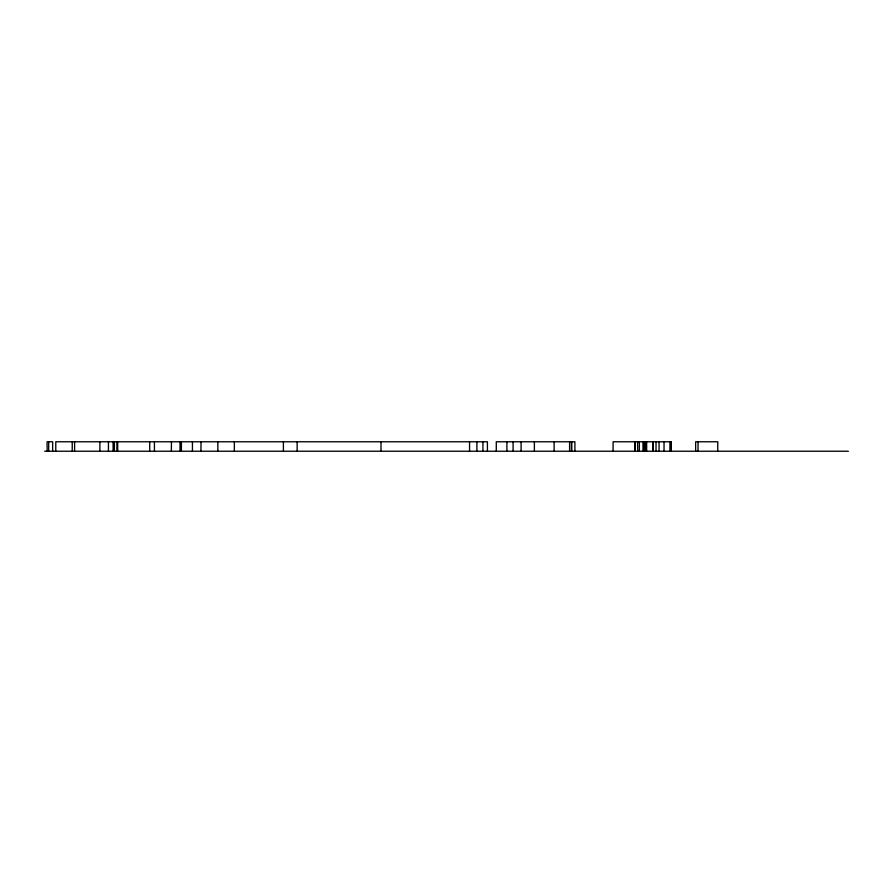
<?xml version="1.0" encoding="UTF-8"?>
<svg xmlns="http://www.w3.org/2000/svg" width="893" height="893" viewBox="0 0 893 893"><rect width="100%" height="100%" fill="white"/><g stroke="black" fill="none" stroke-linecap="round" stroke-linejoin="round"><path stroke-width="1.34" d="M671.056 451.233L671.056 441.767L613.089 441.767L613.089 451.233M44.65 451.233L848.35 451.233M717.749 451.233L717.749 441.767L695.647 441.767L695.647 451.233M698.069 441.767L698.002 451.233M670.967 441.767L670.9 451.233M670.643 441.767L670.643 451.233M670.509 441.767L670.509 451.233M670.118 441.767L670.118 451.233M664.035 441.767L664.035 451.233M659.056 441.767L659.056 451.233M656.031 441.767L656.031 451.233M653.107 441.767L653.107 451.233M652.794 441.767L652.939 451.233M646.655 441.767L646.655 451.233M645.94 441.767L645.94 451.233M645.148 441.767L645.148 451.233M644.355 441.767L644.355 451.233M643.63 441.767L643.63 451.233M643.038 441.767L643.038 451.233M639.355 441.767L639.355 451.233M637.591 441.767L637.669 451.233M635.079 441.767L635.079 451.233M634.867 441.767L634.867 451.233M574.902 451.233L574.902 441.767L496.285 441.767L496.285 451.233M571.676 441.767L571.676 451.233M571.464 441.767L571.464 451.233M569.6 441.767L569.6 451.233M554.129 441.767L554.129 451.233M534.382 441.767L534.382 451.233M521.099 441.767L521.099 451.233M513.084 441.767L513.084 451.233M506.9 441.767L506.9 451.233M487.411 451.233L487.411 441.767L55.779 441.767L55.779 451.233M482.934 441.767L482.934 451.233M476.895 441.767L476.895 451.233M469.551 441.767L469.551 451.233M380.998 441.767L380.998 451.233M297.146 441.767L297.146 451.233M283.405 441.767L283.405 451.233M234.357 441.767L234.357 451.233M217.847 441.767L217.847 451.233M201.037 441.767L200.936 451.233M192.441 441.767L192.441 451.233M181.391 441.767L181.391 451.233M180.04 441.767L180.04 451.233M171.456 441.767L171.356 451.233M154.422 441.767L154.422 451.233M149.711 441.767L149.711 451.233M117.675 441.767L117.675 451.233M116.905 441.767L116.905 451.233M114.404 441.767L114.404 451.233M113.433 441.767L113.433 451.233M113.344 441.767L113.344 451.233M108.444 441.767L108.444 451.233M99.882 441.767L99.882 451.233M74.599 441.767L74.599 451.233M72.233 441.767L72.233 451.233M52.654 451.233L52.654 441.767L47.072 441.767L47.162 451.233M48.691 441.767L48.691 451.233"/></g></svg>
